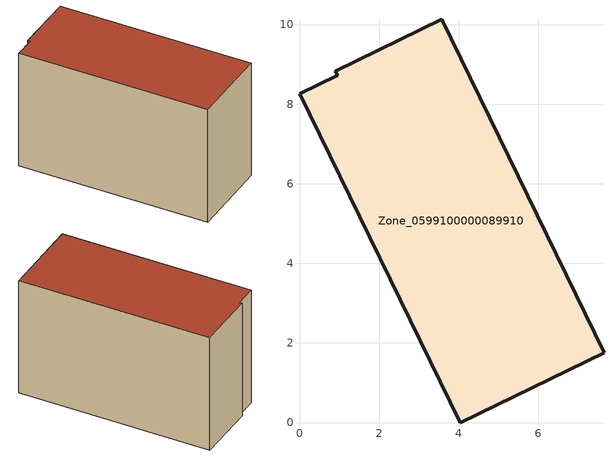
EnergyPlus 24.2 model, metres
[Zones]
Zone_0599100000089910
 floor ground (C_G): 0,8.26 0.96,8.73 0.9,8.83 3.57,10.13 7.65,1.76 4.04,0 z0
 wall outside (C_F): 0.96,8.73 0,8.26 4.04,0 7.65,1.76 3.57,10.13 0.9,8.83 0.96,8.73 z0:5.85
 roof outside (C_R): 3.57,10.13 0.9,8.83 0.96,8.73 0,8.26 4.04,0 7.65,1.76 z5.85
[BUILDING]
Pand.0599100000089910: North Axis=0; Terrain=City; Loads Convergence Tolerance Value=0.04; Temperature Convergence Tolerance Value=0.4; Solar Distribution=FullExterior; Maximum Number of Warmup Days=25; Minimum Number of Warmup Days=1
[Site:Location]
Rotterdam.The.Hague.AP_ZH_NLD Design_Conditions: Latitude=51.96; Longitude=4.45; Time Zone=1; Elevation=-4.5
[SITE:GROUNDTEMPERATURE:BUILDINGSURFACE]
18, 18, 18, 18, 18, 18, 18, 18, 18, 18, 18, 18
[MATERIAL] Thermal Absorptance=0.9; Solar Absorptance=0.7; Visible Absorptance=0.7
Name | Roughness | Thickness | Conductivity | Density | Specific Heat
G.TI.1946-1964 | MediumSmooth | 0.15 | 1 | 540 | 1210
F.TI.1946-1964 | Rough | 0.3 | 0.857143 | 1920 | 840
R.TI.1946-1964 | MediumRough | 0.2 | 0.277778 | 1500 | 1000
[CONSTRUCTION]
C_G: G.TI.1946-1964
C_F: F.TI.1946-1964
C_R: R.TI.1946-1964
[ZONE]
Zone_0599100000089910: Type=1; Multiplier=1; Ceiling Height=Autocalculate; Volume=Autocalculate; Floor Area=autocalculate; Part of Total Floor Area=Yes
[ZONEINFILTRATION:DESIGNFLOWRATE]
Infil_Zone_0599100000089910: Zone or ZoneList or Space or SpaceList=Zone_0599100000089910; Schedule=AlwaysOn; Design Flow Rate Calculation Method=Flow/Area; Flow Rate per Floor Area=0.003; Constant Term Coefficient=1; Temperature Term Coefficient=0; Velocity Term Coefficient=0; Velocity Squared Term Coefficient=0
[HVACTEMPLATE:ZONE:IDEALLOADSAIRSYSTEM]
Zone_0599100000089910: Maximum Heating Supply Air Temperature=50; Minimum Cooling Supply Air Temperature=13; Maximum Heating Supply Air Humidity Ratio=0.0156; Minimum Cooling Supply Air Humidity Ratio=0.0077; Heating Limit=NoLimit; Cooling Limit=NoLimit; Dehumidification Control Type=ConstantSensibleHeatRatio; Cooling Sensible Heat Ratio=0.7; Dehumidification Setpoint=60; Humidification Control Type=None; Humidification Setpoint=30; Outdoor Air Method=None; Outdoor Air Flow Rate per Person=0.00944; Outdoor Air Flow Rate per Zone Floor Area=0; Outdoor Air Flow Rate per Zone=0; Demand Controlled Ventilation Type=None; Outdoor Air Economizer Type=NoEconomizer; Heat Recovery Type=None; Sensible Heat Recovery Effectiveness=0.7; Latent Heat Recovery Effectiveness=0.65
[ZONECONTROL:THERMOSTAT]
ThermostatControl_Zone_0599100000089910: Zone or ZoneList=Zone_0599100000089910; Control Type Schedule=DualSetpointControlType; Control 1=Thermostat_Zone_0599100000089910; Temperature Difference Between Cutout And Setpoint=0
[THERMOSTATSETPOINT:DUALSETPOINT]
Thermostat_Zone_0599100000089910: Heating Setpoint Temperature Schedule=HeatingSetpoint_Zone_0599100000089910; Cooling Setpoint Temperature Schedule=CoolingSetpoint_Zone_0599100000089910
[SCHEDULE:COMPACT]
HeatingSetpoint_Zone_0599100000089910: Through: 12/31, For: AllDays, Until: 24:00, 21
CoolingSetpoint_Zone_0599100000089910: Through: 12/31, For: AllDays, Until: 24:00, 24
DualSetpointControlType: Through: 12/31, For: AllDays, Until: 24:00, 4
AlwaysOn: Through: 12/31, For: AllDays, Until: 24:00, 1
